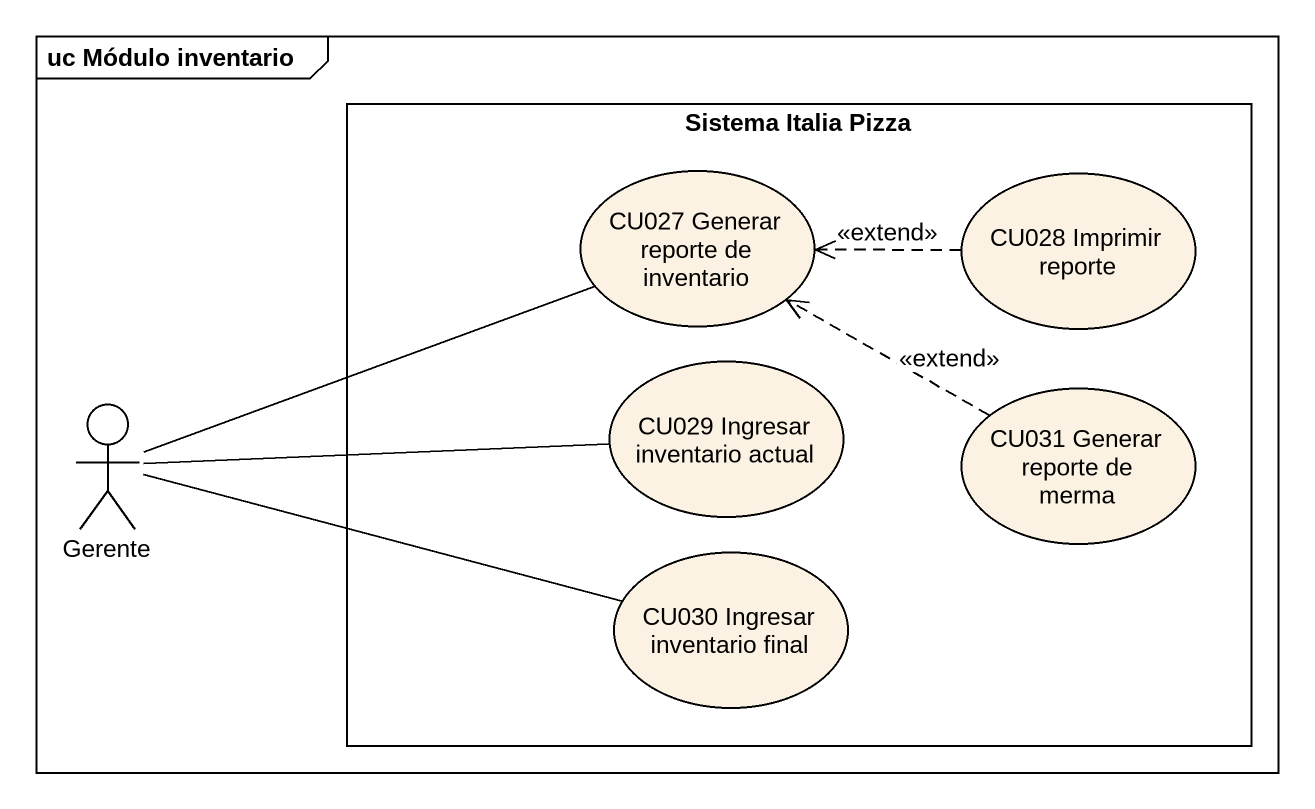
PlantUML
@startuml
mainframe uc Módulo inventario
rectangle "Sistema Italia Pizza" as Sistema_Italia_Pizza {
  usecase "CU027 Generar reporte de inventario" as CU027_Generar_reporte_de
  usecase "CU028 Imprimir reporte" as CU028_Imprimir_reporte
  usecase "CU029 Ingresar inventario actual" as CU029_Ingresar_inventario
  usecase "CU031 Generar reporte de merma" as CU031_Generar_reporte_de
  usecase "CU030 Ingresar inventario final" as CU030_Ingresar_inventario
}
actor Gerente
CU027_Generar_reporte_de -left- Gerente
CU028_Imprimir_reporte .left.> CU027_Generar_reporte_de : <<extend>>
CU029_Ingresar_inventario -left- Gerente
CU031_Generar_reporte_de .left.> CU027_Generar_reporte_de : <<extend>>
CU030_Ingresar_inventario -left- Gerente
@enduml
